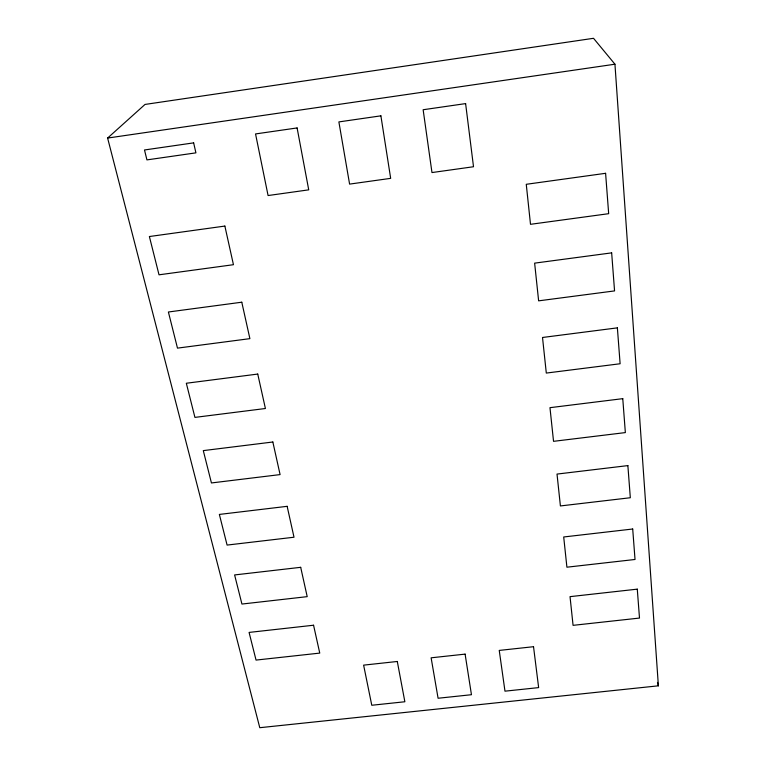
<?xml version="1.0" encoding="UTF-8"?>
<svg xmlns="http://www.w3.org/2000/svg" width="766" height="766" viewBox="0 0 766 766"><rect width="100%" height="100%" fill="white"/><g stroke="black" fill="none" stroke-linecap="round" stroke-linejoin="round"><path stroke-width="1.15" d="M107.613 138.062L145.023 104.435L593.526 38.3L614.945 64.21L658.387 685.819L259.779 727.7L107.613 138.062L614.945 64.21M657.467 682.372L658.387 685.819M193.645 142.878L144.496 149.973L146.928 159.893L195.914 152.855L193.645 142.878M297.103 127.941L255.547 133.935L268.081 195.541L308.727 189.844L297.103 127.941M380.894 115.838L338.878 121.909L349.593 184.108L390.67 178.354L380.894 115.838M465.613 103.602L423.138 109.739L431.976 172.561L473.512 166.739L465.613 103.602M224.869 226.075L149.38 236.531L159.022 274.812L233.448 264.701L224.869 226.075M605.6 173.308L526.261 184.3L530.503 224.314L608.673 213.685L605.6 173.308M241.788 302.206L168.386 312.001L177.482 348.128L249.888 338.649L241.788 302.206M611.661 252.866L534.63 263.14L538.632 300.846L614.562 290.908L611.661 252.866M257.749 374.067L186.329 383.249L194.928 417.393L265.409 408.508L257.749 374.067M617.377 327.858L542.519 337.48L546.302 373.071L620.115 363.754L617.377 327.858M272.849 442.001L203.296 450.619L211.435 482.953L280.088 474.594L272.849 442.001M622.768 398.655L549.969 407.675L553.54 441.331L625.353 432.589L622.768 398.655M287.145 506.326L219.363 514.426L227.09 545.076L294.01 537.225L287.145 506.326M627.871 465.604L557.016 474.077L560.406 505.943L630.322 497.737L627.871 465.604M300.693 567.319L234.607 574.94L241.932 604.048L307.204 596.647L300.693 567.319M632.706 529.009L563.699 536.976L566.907 567.194L635.024 559.477L632.706 529.009M313.562 625.228L249.084 632.419L256.045 660.081L319.757 653.101L313.562 625.228M637.283 589.15L570.028 596.647L573.073 625.343L639.495 618.066L637.283 589.15M397.295 661.479L363.62 665.137L371.778 705.256L404.86 701.761L397.295 661.479M465.106 654.126L431.124 657.812L438.085 698.247L471.454 694.714L465.106 654.126M533.529 646.705L499.24 650.42L504.976 691.171L538.642 687.609L533.529 646.705"/></g></svg>
